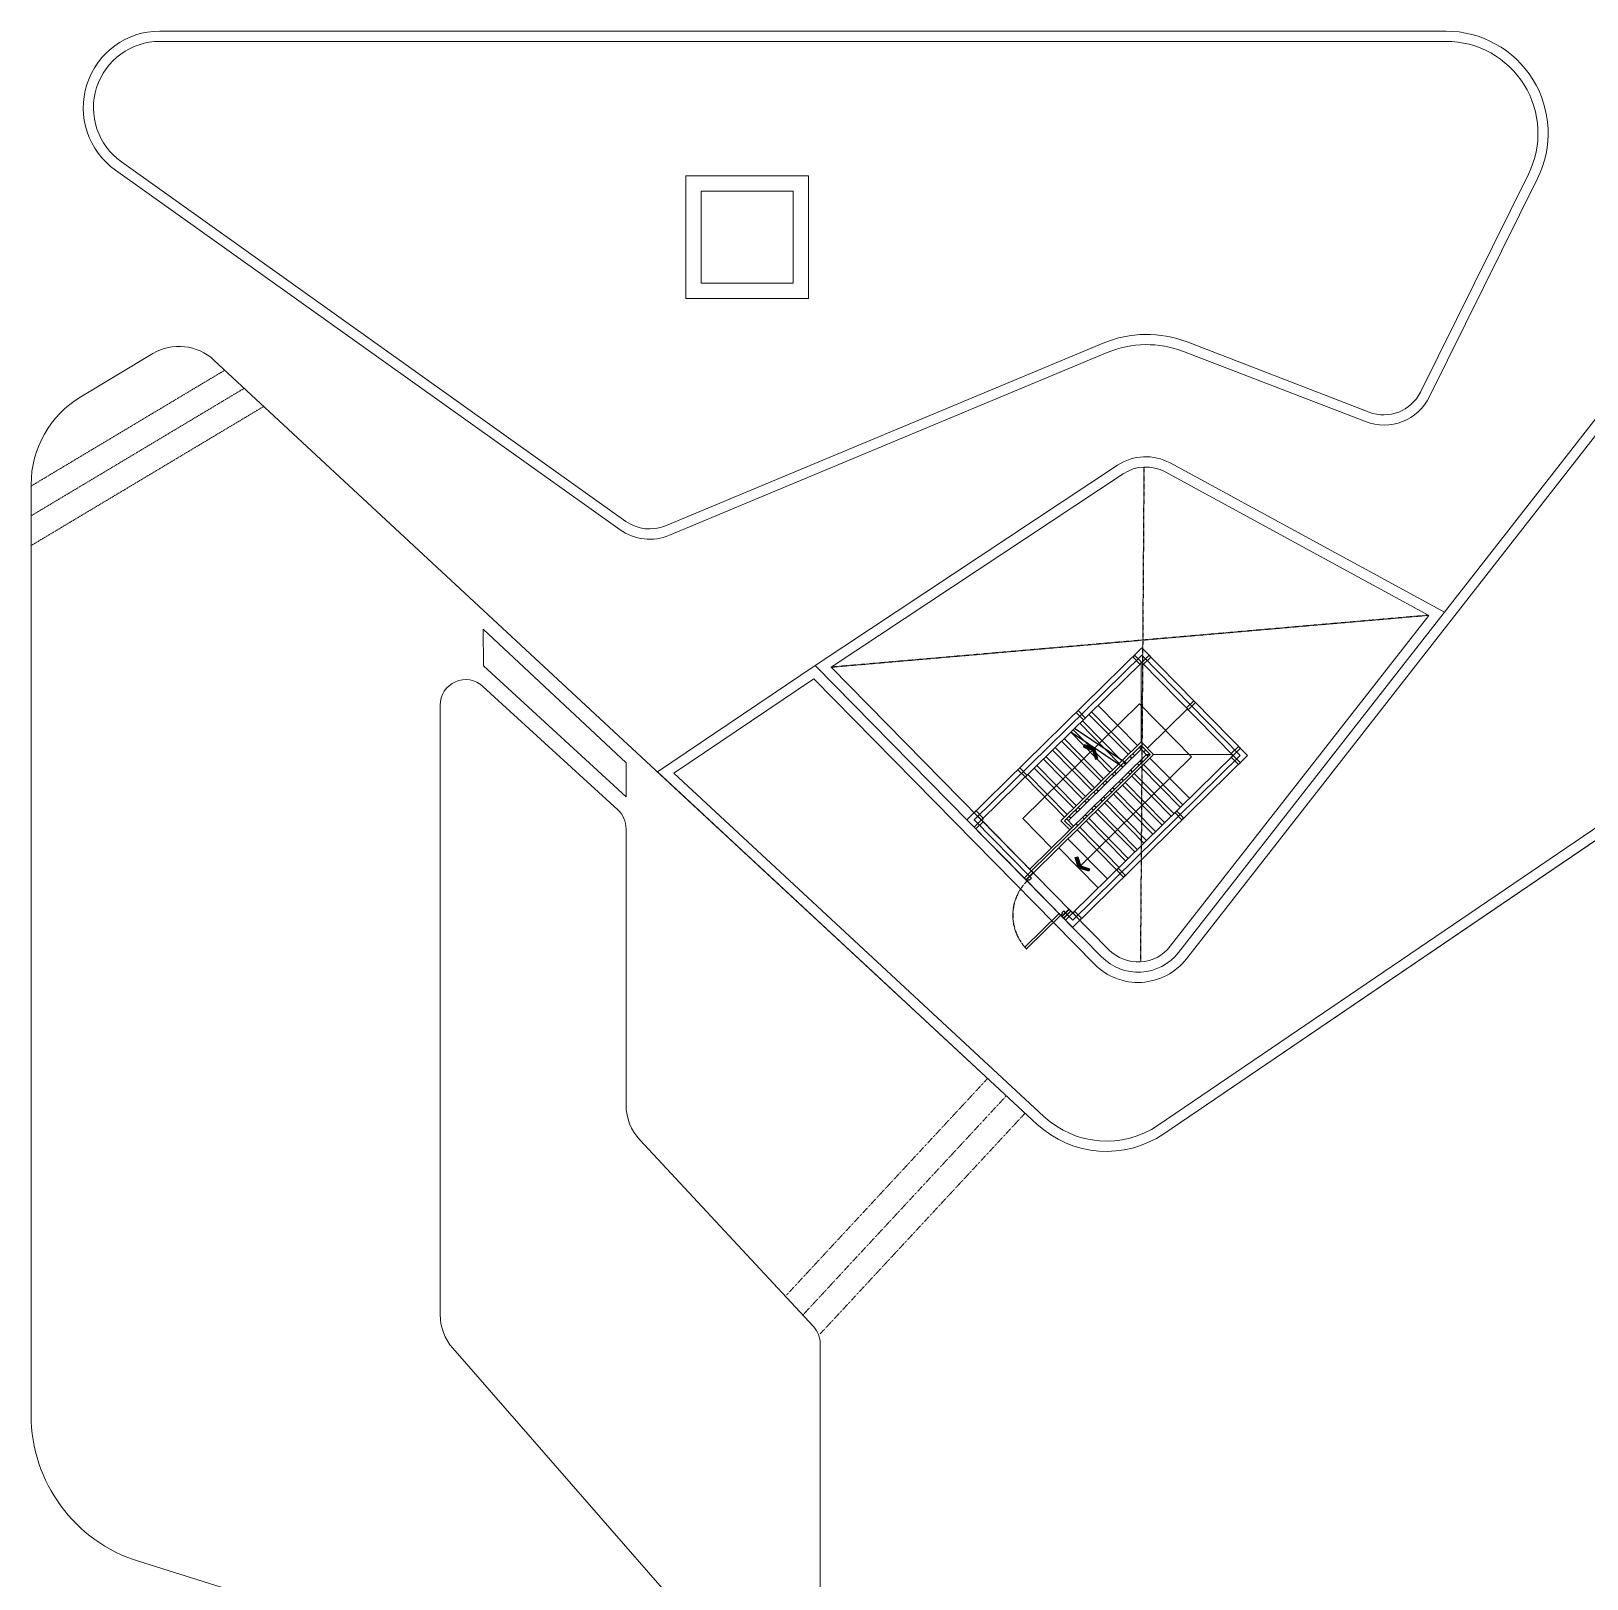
# Model space of a CAD drawing. Header units: millimetres. Extents: x 379264 to 1158416, y -283062 to 356890.
# Drawn here: x 684038 to 684647, y -27127 to -26521 of the extents above; entities that cross this region are included whole.
import ezdxf

# ---------------------------------------------------------------- set-up
doc = ezdxf.new("R2010")
doc.units = ezdxf.units.MM
for name, pattern in [('keyplan TANG 1$0$Can Ho Tang 3$0$Unit OTEL Type3c$0$Hidden10.5', [1.5, 1, -0.5]), ('keyplan TANG 1$0$Core 1A$0$Hidden10.5', [1.5, 1, -0.5]), ('keyplan TANG 1$0$Hidden10.5', [1.5, 1, -0.5]), ('keyplan TANG 1$0$Hidden21', [3, 2, -1])]:
    doc.linetypes.add(name, pattern=pattern)
for name, color, linetype in [('11PM. DIM', 2, 'Continuous'), ('BLOCK A - CHI TIET THANG 1$0$DnW', 20, 'Continuous'), ('keyplan TANG 1$0$Curtain Line', 250, 'Continuous'), ('keyplan TANG 1$0$Door', 250, 'Continuous'), ('keyplan TANG 1$0$Glass', 250, 'Continuous'), ('keyplan TANG 1$0$Opening Hidden', 250, 'keyplan TANG 1$0$Core 1A$0$Hidden10.5'), ('keyplan TANG 1$0$Stair handrail', 250, 'Continuous'), ('keyplan TANG 1$0$Staircase', 250, 'Continuous'), ('keyplan TANG 1$0$Staircase Break', 250, 'Continuous'), ('keyplan TANG 1$0$Staircase Direction', 250, 'Continuous'), ('keyplan TANG 1$0$Staircase Hidden', 250, 'keyplan TANG 1$0$Hidden21')]:
    doc.layers.add(name, color=color, linetype=linetype)
for name, color, linetype, lineweight in [('keyplan TANG 1$0$Cau thang', 250, 'Continuous', 15), ('keyplan TANG 1$0$Hatch vat lieu', 250, 'Continuous', 5), ('keyplan TANG 1$0$Net cat Tuong', 250, 'Continuous', 40), ('keyplan TANG 1$0$Net Thay khac', 250, 'Continuous', 15), ('keyplan TANG 1$0$Net thay Tuong', 250, 'Continuous', 20)]:
    doc.layers.add(name, color=color, linetype=linetype, lineweight=lineweight)

# ---------------------------------------------------------------- blocks, each defined once
blk = doc.blocks.new('keyplan TANG 1$0$Door 1000-1')
at = {"color": 0, "linetype": 'ByBlock'}
blk.add_lwpolyline([(30, 100), (75, 100), (75, 1040), (30, 1040)], close=True, dxfattribs=at)
for points in [[(50, 55), (30, 55), (30, 100), (0, 100), (0, 0), (50, 0), (50, 55)], [(950, 55), (970, 55), (970, 100), (1000, 100), (1000, 0), (950, 0), (950, 55)]]:
    blk.add_lwpolyline(points, dxfattribs=at)
at = {"color": 0, "linetype": 'keyplan TANG 1$0$Hidden10.5'}
blk.add_arc((30, 100), 940, 0, 90, dxfattribs=at)
blk = doc.blocks.new('*U1442')
at = {"layer": 'keyplan TANG 1$0$Door'}
blk.add_blockref('keyplan TANG 1$0$Door 1000-1', (0, 0), dxfattribs=at)
blk = doc.blocks.new('keyplan TANG 1$0$Arrow 60')
at = {"linetype": 'ByBlock', "lineweight": -2}
h = blk.add_hatch(color=0, dxfattribs=at)
h.paths.add_polyline_path([(1.88, 0.94), (1.65, 1.38), (0, 0.56), (-1.65, 1.38), (-1.88, 0.94), (0, 0)], flags=17)
h.paths.add_polyline_path([(1.65, 1.38), (1.88, 0.94), (0, 0), (-1.88, 0.94), (-1.65, 1.38), (0, 0.56)])
blk.add_hatch(color=0, dxfattribs=at).paths.add_polyline_path([(1.65, 1.38), (1.88, 0.94), (0, 0), (-1.88, 0.94), (-1.65, 1.38), (0, 0.56)])
at = {"color": 0, "linetype": 'ByBlock', "lineweight": -2}
blk.add_lwpolyline([(1.65, 1.38), (1.88, 0.94), (0, 0), (-1.88, 0.94), (-1.65, 1.38), (0, 0.56)], close=True, dxfattribs=at)
blk = doc.blocks.new('keyplan TANG 1$0$A$C2EDF4948')
at = {"layer": 'keyplan TANG 1$0$Staircase'}
h = blk.add_hatch(dxfattribs=at)
h.set_pattern_fill('_USER', color=256, scale=250, angle=90, pattern_type=0)
h.set_pattern_definition([(134.5055, (1851.84, 1539.7), (178.296, 175.244), [])])
h.paths.add_polyline_path([(2565, 2241), (1139, 839), (1910, 54), (3336, 1456)])
h.paths.add_polyline_path([(3371, 1421), (1945, 19), (1980, -17), (3406, 1385)])
h.paths.add_polyline_path([(3511, 1278), (2085, -124), (2120, -160), (3546, 1242)])
h.paths.add_polyline_path([(3581, 1207), (2155, -195), (2926, -980), (4353, 422)])
at = {"layer": 'keyplan TANG 1$0$Curtain Line'}
for p, q in [((3245, 3189), (3263, 3207)), ((3385, 3047), (3245, 3189)), ((3281, 3224), (3263, 3207)), ((3421, 3082), (3281, 3224)), ((3385, 3047), (3403, 3064)), ((3421, 3082), (3403, 3064)), ((3421, 3082), (3563, 3222)), ((3421, 3082), (3438, 3064)), ((3456, 3046), (3438, 3064)), ((3456, 3046), (3599, 3186)), ((3563, 3222), (3581, 3204)), ((3599, 3186), (3581, 3204)), ((2175, 2138), (2157, 2120)), ((2315, 1995), (2175, 2138)), ((4297, 2190), (4440, 2331)), ((4297, 2190), (4315, 2173)), ((4332, 2155), (4315, 2173)), ((4332, 2155), (4475, 2295)), ((4440, 2331), (4457, 2313)), ((4475, 2295), (4457, 2313)), ((2140, 2103), (2157, 2120)), ((2280, 1960), (2140, 2103)), ((2280, 1960), (2298, 1978)), ((2315, 1995), (2298, 1978)), ((5173, 1299), (5316, 1439)), ((5173, 1299), (5191, 1281)), ((5173, 1228), (5191, 1246)), ((5313, 1086), (5173, 1228)), ((5208, 1263), (5191, 1281)), ((5208, 1263), (5191, 1246)), ((5208, 1263), (5351, 1403)), ((5349, 1121), (5208, 1263)), ((5316, 1439), (5333, 1421)), ((5351, 1403), (5333, 1421)), ((998, 981), (1016, 999)), ((1139, 839), (998, 981)), ((1034, 1016), (1016, 999)), ((1174, 874), (1034, 1016)), ((5313, 1086), (5331, 1103)), ((5349, 1121), (5331, 1103)), ((1139, 839), (1156, 856)), ((1174, 874), (1156, 856)), ((143, 140), (160, 158)), ((283, -2), (143, 140)), ((178, 175), (160, 158)), ((318, 33), (178, 175)), ((283, -2), (301, 15)), ((318, 33), (301, 15)), ((4067, 142), (4085, 159)), ((4207, -1), (4067, 142)), ((4103, 177), (4085, 159)), ((4243, 34), (4103, 177)), ((4207, -1), (4225, 17)), ((4243, 34), (4225, 17)), ((140, -143), (283, -2)), ((140, -143), (158, -160)), ((175, -178), (158, -160)), ((175, -178), (318, -38)), ((283, -2), (300, -20)), ((318, -38), (300, -20)), ((1120, -1140), (1263, -1000)), ((1120, -1140), (1138, -1158)), ((1156, -1176), (1138, -1158)), ((1156, -1176), (1298, -1035)), ((1263, -1000), (1281, -1018)), ((1298, -1035), (1281, -1018)), ((2926, -980), (2944, -962)), ((3066, -1123), (2926, -980)), ((2962, -945), (2944, -962)), ((3102, -1087), (2962, -945)), ((3066, -1123), (3084, -1105)), ((3102, -1087), (3084, -1105)), ((1857, -1889), (1999, -1749)), ((1892, -1924), (2034, -1784)), ((1893, -1926), (2035, -1785)), ((1928, -1961), (2070, -1821)), ((1999, -1749), (2017, -1766)), ((2034, -1784), (2017, -1766)), ((2035, -1785), (2053, -1803)), ((2070, -1821), (2053, -1803)), ((2070, -1821), (2088, -1804)), ((2211, -1964), (2070, -1821)), ((2106, -1786), (2088, -1804)), ((2246, -1929), (2106, -1786)), ((1857, -1889), (1874, -1907)), ((1892, -1924), (1874, -1907)), ((1893, -1926), (1910, -1943)), ((1928, -1961), (1910, -1943)), ((2211, -1964), (2228, -1946)), ((2246, -1929), (2228, -1946))]:
    blk.add_line(p, q, dxfattribs=at)
for points in [[(1156, -1176), (0, 0), (3423, 3365), (5491, 1261), (2068, -2104), (1857, -1889)], [(1298, -1035), (283, -2), (3421, 3082), (5208, 1263), (2070, -1821), (1999, -1749)]]:
    blk.add_lwpolyline(points, dxfattribs=at)
at = {"layer": 'keyplan TANG 1$0$Door'}
blk.add_line((1857, -1889), (1156, -1176), dxfattribs=at)
at = {"layer": 'keyplan TANG 1$0$Glass'}
blk.add_lwpolyline([(1227, -1106), (141, -1), (3422, 3223), (5350, 1262), (2069, -1962), (1928, -1819)], dxfattribs=at)
at = {"layer": 'keyplan TANG 1$0$Net cat Tuong'}
for p, q in [((1156, -1176), (1298, -1035)), ((1999, -1749), (1857, -1889))]:
    blk.add_line(p, q, dxfattribs=at)
at = {"layer": 'keyplan TANG 1$0$Net Thay khac'}
for points in [[(3406, 1525), (3406, 3067)], [(3530, 1401), (4315, 2173)], [(3406, 1385), (3406, 1455)], [(3459, 1331), (3494, 1366)], [(3511, 1278), (3581, 1278)], [(3652, 1278), (5194, 1278)]]:
    blk.add_lwpolyline(points, dxfattribs=at)
at = {"layer": 'keyplan TANG 1$0$Stair handrail'}
for points in [[(2014, -194), (1838, -16), (3407, 1526), (3653, 1277), (1299, -1037)], [(1264, -1001), (3582, 1277), (3407, 1456), (1909, -16), (2049, -159)]]:
    blk.add_lwpolyline(points, dxfattribs=at)
at = {"layer": 'keyplan TANG 1$0$Staircase'}
for p, q in [((3421, 3082), (283, -2)), ((5208, 1263), (3421, 3082)), ((3336, 1456), (2565, 2241)), ((2980, 1106), (2208, 1890)), ((3158, 1281), (2387, 2065)), ((2623, 755), (1852, 1540)), ((2801, 930), (2030, 1715)), ((3511, 1278), (1229, -965)), ((2445, 580), (1674, 1364)), ((3406, 1385), (1980, -17)), ((5208, 1263), (2070, -1821)), ((3228, 1210), (3193, 1245)), ((3546, 1242), (3371, 1421)), ((3371, 1421), (3406, 1385)), ((3511, 1278), (3546, 1242)), ((2088, 229), (1317, 1014)), ((2266, 405), (1495, 1189)), ((3050, 1034), (3015, 1070)), ((3190, 892), (3155, 927)), ((3368, 1067), (3333, 1103)), ((4174, 247), (3403, 1031)), ((4353, 422), (3581, 1207)), ((1910, 54), (1139, 839)), ((2693, 684), (2658, 720)), ((2871, 859), (2836, 895)), ((3011, 716), (2976, 752)), ((3818, -104), (3047, 681)), ((3996, 72), (3225, 856)), ((2336, 333), (2301, 369)), ((2515, 509), (2480, 544)), ((2655, 366), (2620, 402)), ((3461, -454), (2690, 330)), ((2833, 541), (2798, 577)), ((3639, -279), (2868, 506)), ((2085, -124), (1945, 19)), ((2158, 158), (2123, 194)), ((2298, 16), (2263, 51)), ((2477, 191), (2442, 226)), ((3283, -629), (2512, 155)), ((2926, -980), (2155, -195)), ((3104, -805), (2333, -20)), ((2570, -1330), (1798, -546)), ((2748, -1155), (1977, -371))]:
    blk.add_line(p, q, dxfattribs=at)
blk.add_lwpolyline([(1657, -545), (1096, 26), (3378, 2269)], dxfattribs=at)
at = {"layer": 'keyplan TANG 1$0$Staircase Break'}
for p, q in [((3050, 1034), (2030, 1715)), ((3122, 1106), (2103, 1787))]:
    blk.add_line(p, q, dxfattribs=at)
at = {"layer": 'keyplan TANG 1$0$Staircase Direction'}
for q in [(3378, 2269), (2184, -938)]:
    blk.add_line((4395, 1235), q, dxfattribs=at)
at = {"layer": 'keyplan TANG 1$0$Staircase Hidden'}
blk.add_line((1229, -965), (1124, -858), dxfattribs=at)
at = {"layer": 'keyplan TANG 1$0$Door', "rotation": 134.5054804266071}
blk.add_blockref('*U1442', (1928, -1819), dxfattribs=at)
at = {"layer": 'keyplan TANG 1$0$Staircase Direction'}
for p, xscale, yscale, zscale, rotation in [((2497, 1403), -100, 100, 100, 134.5054804266071), ((2184, -938), 99.99999999999999, 99.99999999999999, 99.99999999999999, 314.5054804266072)]:
    blk.add_blockref('keyplan TANG 1$0$Arrow 60', p, dxfattribs=dict(at, xscale=xscale, yscale=yscale, zscale=zscale, rotation=rotation))
blk = doc.blocks.new('keyplan TANG 1$0$A$Cfd327bcb')
at = {"layer": 'keyplan TANG 1$0$Cau thang'}
blk.add_blockref('keyplan TANG 1$0$A$C2EDF4948', (45217, 111211), dxfattribs=at)
blk = doc.blocks.new('keyplan TANG 1')
at = {"layer": 'keyplan TANG 1$0$Hatch vat lieu'}
for points in [[(56205.2, 123601.4, 0.5562375), (54592.1, 126200), (29420.6, 126200, 0.7300783), (28666.3, 123841.3), (38543.1, 116803.8, 0.2591919), (39315.5, 116717.1), (47885.3, 120293.6, -0.1931453), (49523.7, 120316.2), (53088.1, 118942.6, 0.387556), (54092.7, 119334.2)], [(69650, 126200, -0.4142136), (72450, 123400), (72450, 122433.8, -0.2483714), (71224.1, 120118.1), (48959.5, 104983.5, -0.3495932), (46723, 105152.9), (39482.5, 111874.3), (42221.5, 113721.5), (47710, 108137.5, 0.4530558), (49511.4, 108239.8), (63003.8, 125508.2, -0.2308599), (64422.2, 126200)]]:
    blk.add_lwpolyline(points, format="xyb", close=True, dxfattribs=at)
at = {"layer": 'keyplan TANG 1$0$Net Thay khac'}
for points in [[(56384.5, 123512.7, 0.5562375), (54592.1, 126400), (29420.6, 126400, 0.7300783), (28550.2, 123678.4), (38427.1, 116640.9, 0.2591919), (39392.5, 116532.5), (47962.3, 120109, -0.1931453), (49451.8, 120129.6), (53016.2, 118756, 0.387556), (54272, 119245.4)], [(69650, 126400, -0.4142136), (72650, 123400), (72650, 122433.8, -0.2483714), (71336.5, 119952.7), (49072, 104818.1, -0.3495932), (46586.9, 105006.4), (39161.8, 111899.2), (42247.6, 113980.3), (47852.6, 108277.7, 0.4530558), (49353.8, 108362.9), (62846.2, 125631.4, -0.2308599), (64422.2, 126400)], [(38382.8, 111156.2), (35743.5, 113574.6, 0.6525054), (34905.7, 113206), (34905.7, 101275.2, 0.1814368), (35152.6, 100617.4), (39251.5, 95924.5, 0.137984), (39478.2, 95776.4), (41694.1, 95080.2, 0.5064289), (42344, 95557.2), (42344.4, 100703.4, 0.1895781), (42210.4, 101044), (38812.9, 104695.7, -0.1895591), (38545.1, 105376.9), (38545.1, 110787.6, 0.2102835)]]:
    blk.add_lwpolyline(points, format="xyb", close=True, dxfattribs=at)
at = {"layer": 'keyplan TANG 1$0$Net Thay khac', "elevation": 0}
for points in [[(39716.1, 121164.9), (42116.1, 121164.9), (42116.1, 123564.9), (39716.1, 123564.9)], [(40016.1, 121464.9), (41816.1, 121464.9), (41816.1, 123264.9), (40016.1, 123264.9)]]:
    blk.add_lwpolyline(points, close=True, dxfattribs=at)
at = {"layer": 'keyplan TANG 1$0$Net Thay khac'}
blk.add_lwpolyline([(63158.2, 108711.6), (62298.9, 113809.3), (49072, 104818.1, -0.3495932), (46586.9, 105006.4), (30477, 119961.2, 0.3334625), (29283.2, 120086.5), (27873, 119242.6, 0.2637644), (26900, 117526.4), (26900, 99309.4, 0.3276229), (29000.9, 96447.3), (43832.1, 91788.1, -0.2361573), (45440.8, 90233.9), (51956, 71743.6, -0.7101797), (51218.6, 71153.9), (49823.4, 72029.7, -0.1946278), (48505.2, 73853.5), (44117.2, 91679)], format="xyb", dxfattribs=at)
at = {"layer": 'keyplan TANG 1$0$Net Thay khac', "color": 251, "linetype": 'keyplan TANG 1$0$Can Ho Tang 3$0$Unit OTEL Type3c$0$Hidden10.5'}
for points in [[(30690.4, 119763.1), (26900, 117495)], [(31072.1, 119408.8), (26900, 116912.3)], [(31453.8, 119054.6), (26900, 116329.6)], [(41661.4, 101634.1), (45622.7, 105901.4)], [(42002.9, 101267.1), (45989.2, 105561.2)], [(42344.4, 100900), (46355.6, 105221.1)]]:
    blk.add_lwpolyline(points, dxfattribs=at)
at = {"layer": 'keyplan TANG 1$0$Net Thay khac'}
blk.add_lwpolyline([(38545.1, 112079.9), (35746, 114693.5), (35756.6, 113973.5), (38545.1, 111413.2), (38545.1, 112079.9)], close=True, dxfattribs=at)
at = {"layer": 'keyplan TANG 1$0$Net thay Tuong'}
blk.add_lwpolyline([(54560.5, 115026.8), (49193, 117946.3, 0.277711), (48162.6, 117901.3), (42247.6, 113980.3), (47852.6, 108277.7, 0.4530558), (49353.8, 108362.9), (54560.5, 115026.8)], format="xyb", dxfattribs=at)
blk.add_lwpolyline([(42560.2, 113947.6), (47995.3, 108417.9, 0.4530558), (49196.2, 108486.1), (54257.5, 114963.9), (49097.4, 117770.6, 0.277711), (48273.1, 117734.6)], format="xyb", close=True, dxfattribs=at)
at = {"layer": 'keyplan TANG 1$0$Opening Hidden'}
for p, q in [((48680.3, 117867), (48611.2, 108179.9)), ((54257.5, 114963.9), (42560.2, 113947.6))]:
    blk.add_line(p, q, dxfattribs=at)
blk.add_blockref('keyplan TANG 1$0$A$Cfd327bcb', (0, -250))
blk = doc.blocks.new('A$C0EEF145F')
at = {"layer": 'BLOCK A - CHI TIET THANG 1$0$DnW', "xscale": 0.02, "yscale": 0.02, "zscale": 0.02}
blk.add_blockref('keyplan TANG 1', (-2616.74, 442.68), dxfattribs=at)

msp = doc.modelspace()

# ---------------------------------------------------------------- block references
at = {"layer": '11PM. DIM'}
msp.add_blockref('A$C0EEF145F', (686116.33, -29491.67), dxfattribs=at)

doc.saveas('drawing.dxf')
